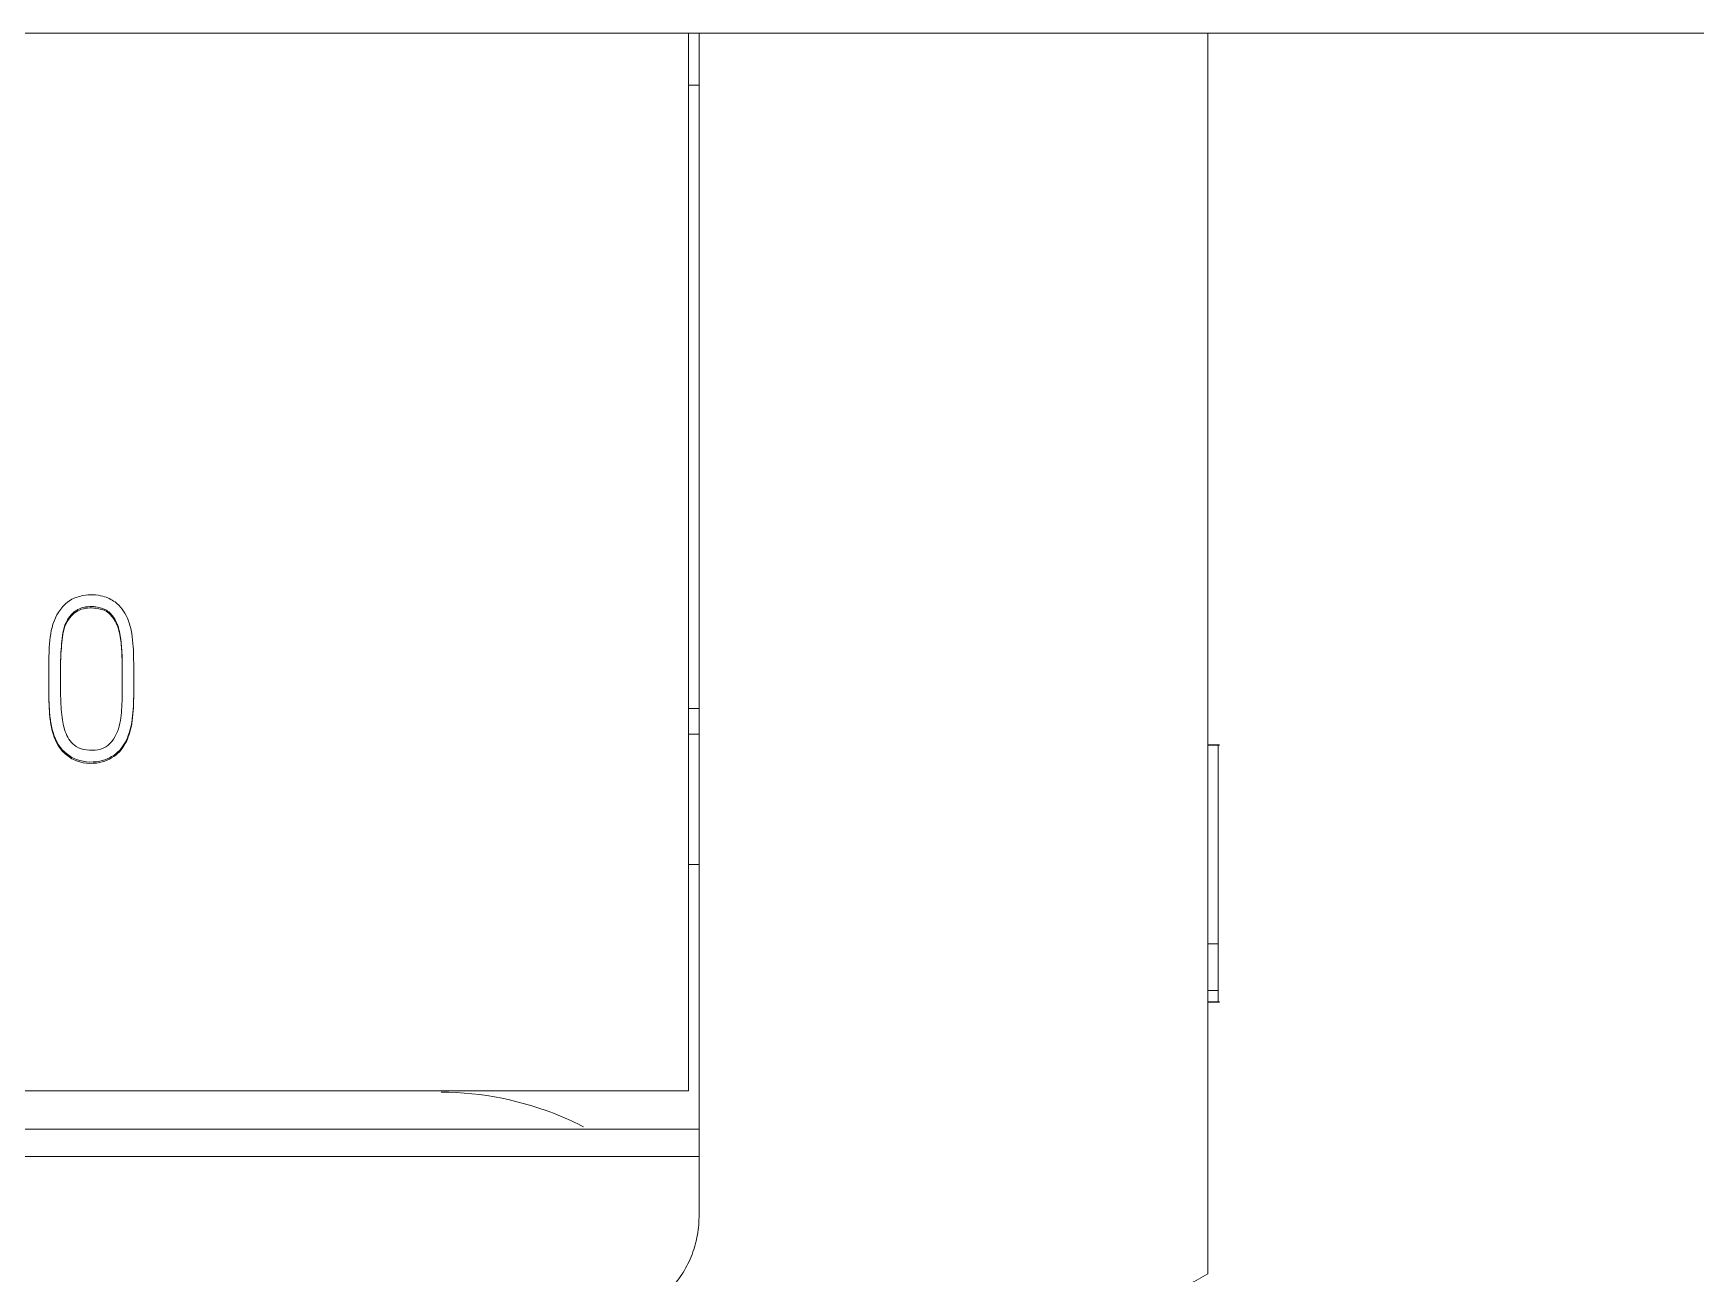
# Model space of a CAD drawing. Header units: millimetres. Extents: x 4134 to 7422, y 1400 to 3585.
# Drawn here: x 5448.14 to 5464.15, y 3360.83 to 3372.78 of the extents above; entities that cross this region are included whole.
import ezdxf

# ---------------------------------------------------------------- set-up
doc = ezdxf.new("R2010")
doc.units = ezdxf.units.MM
doc.layers.add('000-PI-Oprema', color=30, linetype='Continuous', lineweight=5)

# ---------------------------------------------------------------- blocks, each defined once
blk = doc.blocks.new('S7-1500 AI HS - 6ES7531-7NF10-0AB0')
at = {"layer": '000-PI-Oprema', "color": 0, "linetype": 'ByBlock', "lineweight": 0}
blk.add_line((4.9, 147), (0, 147), dxfattribs=at)
blk.add_open_spline([(0, 147), (0, 145.915), (0, 142.31), (0, 138.328), (0, 135.43), (0, 135.056)], degree=3, knots=[0, 0, 0, 0, 0.272684, 0.906013, 1, 1, 1, 1], dxfattribs=at)
blk = doc.blocks.new('S7-1500 DI HF - 6ES7521-1BL00-0AB0')
at = {"layer": '000-PI-Oprema', "color": 0, "linetype": 'ByBlock', "lineweight": 0}
for p, q in [((29.8, 147), (5, 147)), ((29.8, 147), (29.9, 147)), ((29.8, 136.817), (29.8, 147)), ((34.8, 147), (29.9, 147)), ((29.9, 146.5), (29.8, 146.5)), ((23.637, 140.847), (23.637, 140.834)), ((24.456, 140.803), (24.456, 140.816)), ((29.8, 140.5), (29.9, 140.5)), ((29.8, 140.25), (29.9, 140.25)), ((34.912, 140.15), (34.8, 140.15)), ((34.912, 140.144), (34.8, 140.144)), ((29.8, 138.995), (29.9, 138.995)), ((34.9, 138.234), (34.8, 138.234)), ((34.9, 138.234), (34.9, 137.784)), ((34.9, 137.784), (34.8, 137.784)), ((34.8, 137.675), (34.912, 137.675)), ((34.8, 137.672), (34.912, 137.672)), ((29.8, 136.817), (5, 136.817)), ((29.9, 136.449), (4.9, 136.449)), ((29.9, 136.185), (4.9, 136.185))]:
    blk.add_line(p, q, dxfattribs=at)
for points, knots in [([(29.9, 136.185), (29.9, 138.706), (29.9, 142.312), (29.9, 145.915), (29.9, 147)], [0, 0, 0, 0, 0.698854, 1, 1, 1, 1]), ([(34.8, 147), (34.8, 145.915), (34.8, 142.31), (34.8, 138.328), (34.8, 135.43), (34.8, 135.056)], [0, 0, 0, 0, 0.272684, 0.906013, 1, 1, 1, 1]), ([(23.967, 141.585), (23.925, 141.577), (23.801, 141.537), (23.667, 141.345), (23.634, 141.047), (23.638, 140.751), (23.638, 140.496), (23.667, 140.286), (23.728, 140.12), (23.909, 139.986), (24.112, 139.968), (24.315, 140.062), (24.425, 140.256), (24.457, 140.49), (24.456, 140.744), (24.457, 140.998), (24.445, 141.211), (24.393, 141.396), (24.301, 141.522), (24.141, 141.595), (24.031, 141.597), (23.967, 141.585)], [0, 0, 0, 0, 0.03125, 0.09375, 0.15625, 0.25, 0.3125, 0.34375, 0.40625, 0.4375, 0.5, 0.546875, 0.59375, 0.65625, 0.71875, 0.78125, 0.84375, 0.875, 0.921875, 0.953125, 1, 1, 1, 1]), ([(24.193, 141.444), (24.163, 141.463), (24.075, 141.486), (23.929, 141.478), (23.787, 141.344), (23.761, 141.145), (23.748, 140.938), (23.751, 140.761), (23.751, 140.586), (23.76, 140.427), (23.793, 140.255), (23.877, 140.13), (24.037, 140.084), (24.229, 140.112), (24.33, 140.332), (24.346, 140.57), (24.346, 140.818), (24.344, 141.046), (24.328, 141.221), (24.285, 141.357), (24.223, 141.426), (24.193, 141.444)], [0, 0, 0, 0, 0.03125, 0.078125, 0.125, 0.1875, 0.25, 0.3125, 0.34375, 0.40625, 0.453125, 0.5, 0.53125, 0.59375, 0.65625, 0.71875, 0.8125, 0.875, 0.921875, 0.96875, 1, 1, 1, 1]), ([(24.193, 141.432), (24.163, 141.45), (24.075, 141.473), (23.929, 141.465), (23.787, 141.331), (23.761, 141.132), (23.751, 140.968), (23.75, 140.871), (23.75, 140.845)], [0, 0, 0, 0, 0.114194, 0.285486, 0.456777, 0.685166, 0.913555, 1, 1, 1, 1]), ([(24.345, 140.757), (24.345, 140.785), (24.345, 140.883), (24.344, 141.033), (24.328, 141.209), (24.285, 141.344), (24.223, 141.413), (24.193, 141.432)], [0, 0, 0, 0, 0.115044, 0.410029, 0.631268, 0.852507, 1, 1, 1, 1]), ([(23.637, 140.834), (23.637, 140.788), (23.638, 140.657), (23.638, 140.483), (23.667, 140.273), (23.728, 140.108), (23.909, 139.973), (24.112, 139.955), (24.315, 140.05), (24.425, 140.243), (24.457, 140.477), (24.456, 140.671), (24.456, 140.779), (24.456, 140.803)], [0, 0, 0, 0, 0.065476, 0.18556, 0.245602, 0.365686, 0.425728, 0.545812, 0.635875, 0.725938, 0.846022, 0.966106, 1, 1, 1, 1]), ([(34.9, 140.15), (34.9, 140.15), (34.9, 140.138), (34.9, 140.088), (34.9, 139.995), (34.9, 139.854), (34.9, 139.644), (34.9, 139.416), (34.9, 139.192), (34.9, 138.997), (34.9, 138.865), (34.9, 138.771), (34.9, 138.682), (34.9, 138.596), (34.9, 138.51), (34.9, 138.43), (34.9, 138.333), (34.9, 138.242), (34.9, 138.182), (34.9, 138.147), (34.9, 138.126), (34.9, 138.115), (34.9, 138.111), (34.9, 138.122), (34.9, 138.162), (34.9, 138.206), (34.9, 138.231)], [0, 0, 0, 0, 0.054923, 0.109157, 0.158857, 0.213508, 0.264907, 0.320314, 0.369873, 0.418461, 0.471704, 0.5026, 0.551052, 0.617218, 0.660884, 0.691286, 0.712023, 0.730248, 0.751802, 0.781189, 0.80362, 0.828627, 0.856379, 0.904145, 0.9524, 1, 1, 1, 1]), ([(34.9, 137.784), (34.9, 137.761), (34.9, 137.72), (34.9, 137.681), (34.9, 137.672), (34.9, 137.672), (34.9, 137.672)], [0, 0, 0, 0, 0.351048, 0.67786, 0.983317, 1, 1, 1, 1]), ([(28.788, 136.471), (28.715, 136.508), (28.284, 136.707), (27.811, 136.804), (27.417, 136.804), (27.417, 136.804), (27.417, 136.804)], [0, 0, 0, 0, 0.171752, 1, 1, 1, 1, 1, 1]), ([(29.9, 135.6), (29.9, 135.793), (29.9, 135.988), (29.9, 136.183), (29.9, 136.185)], [0, 0, 0, 0, 0.989298, 1, 1, 1, 1]), ([(29.9, 135.6), (29.9, 135.534), (29.893, 135.47), (29.874, 135.375), (29.866, 135.343), (29.848, 135.281), (29.837, 135.25), (29.799, 135.159), (29.769, 135.102), (29.716, 135.02), (29.696, 134.994), (29.655, 134.943), (29.633, 134.918), (29.564, 134.849), (29.514, 134.808), (29.433, 134.753), (29.404, 134.736), (29.347, 134.705), (29.288, 134.677), (29.227, 134.655), (29.18, 134.64), (29.164, 134.636), (29.132, 134.628), (29.116, 134.624), (29.035, 134.607), (28.97, 134.6), (28.904, 134.6)], [0, 0, 0, 0, 0.125, 0.125, 0.1875, 0.1875, 0.25, 0.25, 0.375, 0.375, 0.4375, 0.4375, 0.5, 0.5, 0.625, 0.625, 0.6875, 0.6875, 0.75, 0.8125, 0.8125, 0.84375, 0.84375, 0.875, 0.875, 1, 1, 1, 1])]:
    blk.add_open_spline(points, degree=3, knots=knots, dxfattribs=at)
blk.add_open_spline([(34.8, 135.056), (33.374, 134.232), (31.948, 133.409), (30.522, 132.586)], degree=3, dxfattribs=at)

msp = doc.modelspace()

# ---------------------------------------------------------------- block references
at = {"layer": '000-PI-Oprema', "color": 0, "linetype": 'ByBlock', "lineweight": 0}
for name, p in [('S7-1500 DI HF - 6ES7521-1BL00-0AB0', (5424.648, 3225.778)), ('S7-1500 AI HS - 6ES7531-7NF10-0AB0', (5459.448, 3225.778))]:
    msp.add_blockref(name, p, dxfattribs=at)

doc.saveas('drawing.dxf')
